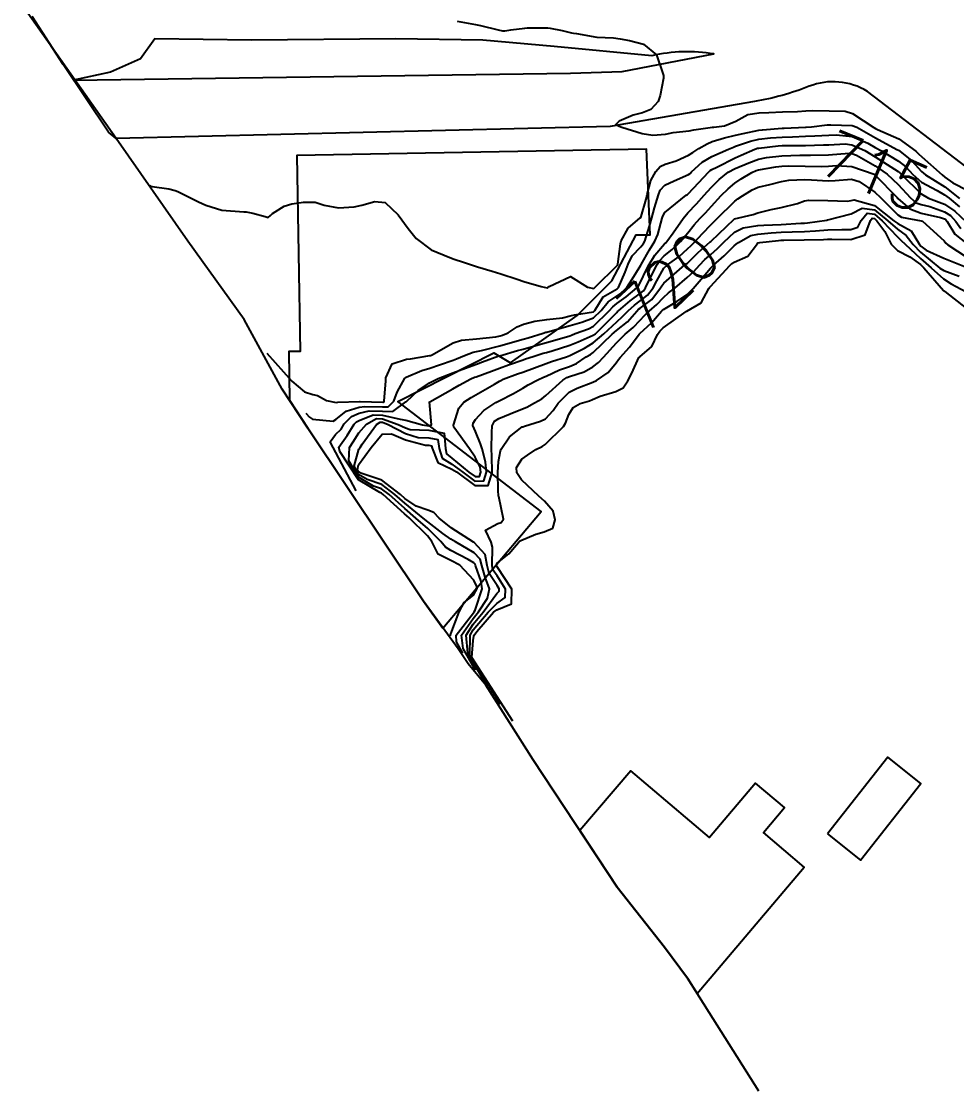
# Model space of a CAD drawing. Header units: metres. Extents: x 307586 to 320046, y 7427249 to 7434250.
# Drawn here: x 308063.7 to 308144, y 7433442.1 to 7433533.9 of the extents above; entities that cross this region are included whole.
import ezdxf
from ezdxf.enums import TextEntityAlignment as Align

# ---------------------------------------------------------------- set-up
doc = ezdxf.new("R2010")
doc.units = ezdxf.units.M
doc.header["$MEASUREMENT"] = 0
for name, color, linetype in [('Area', 45, 'Continuous'), ('Cotas', 45, 'Continuous'), ('Curvas de Nivel 1m', 11, 'Continuous'), ('Curvas de Nivel 5m', 15, 'Continuous'), ('Edificações', 30, 'Continuous'), ('Vias Primárias', 230, 'Continuous')]:
    doc.layers.add(name, color=color, linetype=linetype)
doc.styles.add('Style-STANDARD', font='STANDARD.shx')

msp = doc.modelspace()

# ---------------------------------------------------------------- linework, layer by layer
at = {"layer": 'Area'}
msp.add_polyline3d([(308127.01, 7433442.066, 723.672), (308120.886, 7433451.79, 723.822), (308118.91, 7433454.425, 723.582), (308114.863, 7433459.583, 723.692), (308107.664, 7433470.528, 723.771), (308103.595, 7433476.937, 723.462), (308102.081, 7433478.755, 723.422), (308101.208, 7433480.047, 723.442), (308098.242, 7433484.136, 717.292), (308088.329, 7433499, 717.591), (308086.129, 7433502.337, 717.551), (308082.848, 7433508.315, 714.671), (308078.019, 7433515.038, 714.082), (308071.867, 7433523.874, 713.462), (308071.23, 7433524.407, 713.472), (308067.328, 7433530.222, 713.401), (308064.68, 7433534.325, 719.672)], dxfattribs=at)
at = {"layer": 'Curvas de Nivel 1m', "flags": 128}
for points, elevation in [([(308101.133, 7433533.929), (308102.715, 7433533.638), (308103.128, 7433533.557), (308104.665, 7433533.197), (308105.036, 7433533.105), (308105.122, 7433533.097), (308105.21, 7433533.102), (308105.732, 7433533.184), (308106.953, 7433533.344), (308107.126, 7433533.351), (308108.917, 7433533.361), (308109.126, 7433533.341), (308110.156, 7433533.135), (308110.936, 7433532.938), (308111.121, 7433532.918), (308111.359, 7433532.879), (308113.117, 7433532.556), (308114.536, 7433532.497), (308115.116, 7433532.428), (308115.909, 7433532.268), (308117.112, 7433531.967), (308118.228, 7433531.039), (308118.848, 7433529.261), (308118.832, 7433529.032), (308118.547, 7433527.547), (308118.373, 7433527.037), (308117.75, 7433526.339), (308117.043, 7433526.07), (308116.237, 7433525.862), (308115.036, 7433525.345), (308114.747, 7433525.074), (308115.031, 7433524.911), (308115.272, 7433524.825), (308117.021, 7433524.286), (308117.918, 7433524.142), (308119.021, 7433524.246), (308119.658, 7433524.386), (308121.026, 7433524.535), (308121.429, 7433524.594), (308123.031, 7433524.825), (308123.17, 7433524.839), (308124.072, 7433524.964), (308125.037, 7433525.346), (308126.063, 7433525.919), (308127.044, 7433526.07), (308127.865, 7433526.102), (308129.045, 7433526.141), (308130.334, 7433526.178), (308131.047, 7433526.241), (308131.649, 7433526.272), (308133.047, 7433526.249), (308134.413, 7433526.206), (308135.045, 7433526.017), (308136.876, 7433524.812), (308137.031, 7433524.715), (308137.204, 7433524.635), (308139.019, 7433523.829), (308140.494, 7433522.768), (308140.76, 7433522.523), (308140.998, 7433522.3), (308142.759, 7433520.742), (308142.98, 7433520.556), (308143.655, 7433520.047), (308144.963, 7433519.387)], 713), ([(308074.753, 7433519.85), (308074.842, 7433519.779), (308074.956, 7433519.744), (308076.393, 7433519.536), (308076.952, 7433519.41), (308077.158, 7433519.321), (308078.942, 7433518.416), (308079.568, 7433518.13), (308080.935, 7433517.702), (308082.823, 7433517.572), (308082.934, 7433517.567), (308083.031, 7433517.556), (308083.6, 7433517.45), (308084.649, 7433517.153), (308084.93, 7433517.094), (308085.105, 7433517.255), (308085.278, 7433517.427), (308086.3, 7433518.056), (308086.941, 7433518.264), (308087.937, 7433518.406), (308088.943, 7433518.401), (308089.714, 7433518.151), (308090.938, 7433517.897), (308092.303, 7433517.983), (308092.941, 7433518.128), (308094.078, 7433518.457), (308094.943, 7433518.354), (308096.076, 7433517.299), (308096.921, 7433516.148), (308097.614, 7433515.283), (308098.899, 7433514.317), (308100.498, 7433513.637), (308100.887, 7433513.509), (308101.686, 7433513.232), (308102.879, 7433512.838), (308104.14, 7433512.465), (308104.873, 7433512.242), (308106.269, 7433511.776), (308106.867, 7433511.587), (308108.354, 7433511.155), (308108.862, 7433511.056), (308108.927, 7433511.084), (308109.021, 7433511.148), (308110.872, 7433512.011), (308112.31, 7433511.106), (308112.861, 7433510.994), (308112.921, 7433511.04), (308112.982, 7433511.098), (308114.882, 7433513.002), (308114.909, 7433513.044), (308114.914, 7433513.07), (308115.153, 7433514.824), (308115.212, 7433515.067), (308115.818, 7433516.167), (308116.847, 7433517.051), (308116.9, 7433517.084), (308116.934, 7433517.164), (308117.342, 7433518.654), (308117.424, 7433519.045), (308117.756, 7433520.258), (308118.176, 7433521.038), (308118.551, 7433521.471), (308118.989, 7433521.665), (308119.919, 7433521.943), (308120.997, 7433522.435), (308121.347, 7433522.649), (308121.865, 7433522.991), (308122.575, 7433523.418), (308123.012, 7433523.597), (308124.061, 7433523.921), (308125.021, 7433524.149), (308125.67, 7433524.296), (308127.028, 7433524.577), (308127.338, 7433524.617), (308129.03, 7433524.746), (308129.184, 7433524.755), (308131.032, 7433524.831), (308131.078, 7433524.833), (308131.548, 7433524.875), (308132.871, 7433525.025), (308133.035, 7433525.03), (308133.206, 7433525.029), (308135.034, 7433524.969), (308135.413, 7433524.826), (308137.02, 7433523.917), (308138.865, 7433522.931), (308139.004, 7433522.859), (308139.109, 7433522.788), (308140.156, 7433521.934), (308140.986, 7433521.033), (308141.317, 7433520.757), (308142.967, 7433519.708), (308144.243, 7433518.721)], 714), ([(308088.143, 7433500.27), (308088.45, 7433499.931), (308088.719, 7433499.769), (308090.497, 7433499.582), (308090.718, 7433499.727), (308091.614, 7433500.466), (308092.735, 7433500.8), (308093.214, 7433500.855), (308094.736, 7433500.822), (308095.207, 7433500.834), (308095.701, 7433501.3), (308095.975, 7433502.074), (308096.655, 7433503.291), (308096.706, 7433503.348), (308096.764, 7433503.387), (308098.101, 7433503.949), (308098.776, 7433504.159), (308099.615, 7433504.422), (308100.787, 7433504.846), (308101.072, 7433504.954), (308101.76, 7433505.23), (308102.494, 7433505.525), (308102.797, 7433505.581), (308103.232, 7433505.648), (308104.802, 7433506.072), (308105.669, 7433506.317), (308106.808, 7433506.641), (308107.217, 7433506.758), (308108.523, 7433507.153), (308108.742, 7433507.222), (308108.814, 7433507.238), (308108.919, 7433507.253), (308110.82, 7433507.822), (308111.83, 7433508.102), (308112.827, 7433508.475), (308113.495, 7433509.09), (308114.076, 7433509.85), (308114.852, 7433510.364), (308115.286, 7433510.637), (308115.697, 7433511.062), (308116.144, 7433511.783), (308116.882, 7433512.995), (308116.902, 7433513.031), (308116.912, 7433513.05), (308117.628, 7433514.317), (308118.087, 7433515.038), (308118.346, 7433515.608), (308118.732, 7433517.032), (308118.779, 7433517.188), (308118.938, 7433517.503), (308120.786, 7433519.003), (308120.897, 7433519.058), (308120.954, 7433519.104), (308121.871, 7433520.089), (308122.7, 7433520.983), (308122.849, 7433521.116), (308122.985, 7433521.196), (308123.423, 7433521.409), (308124.996, 7433522.214), (308125.5, 7433522.443), (308126.666, 7433522.933), (308126.909, 7433523.027), (308127.005, 7433523.047), (308128.69, 7433523.231), (308129.008, 7433523.252), (308130.626, 7433523.268), (308131.009, 7433523.272), (308132.566, 7433523.308), (308133.01, 7433523.33), (308134.431, 7433523.419), (308135.01, 7433523.328), (308136.109, 7433522.819), (308136.998, 7433522.291), (308138.347, 7433521.439), (308138.985, 7433521.037), (308139.126, 7433520.929), (308139.263, 7433520.786), (308140.958, 7433519.105), (308141.582, 7433518.754), (308142.948, 7433518.213), (308143.835, 7433517.62), (308144.813, 7433516.712)], 716), ([(308092.463, 7433493.62), (308090.251, 7433497.813), (308090.704, 7433498.451), (308091.168, 7433498.895), (308091.452, 7433499.353), (308092.07, 7433499.999), (308092.727, 7433500.27), (308093.583, 7433500.474), (308094.73, 7433500.451), (308095.605, 7433500.426), (308096.742, 7433501.246), (308096.759, 7433501.273), (308096.781, 7433501.29), (308097.799, 7433502.233), (308098.759, 7433502.878), (308099.517, 7433503.259), (308100.398, 7433503.616), (308100.771, 7433503.757), (308101.85, 7433504.156), (308102.782, 7433504.498), (308103.307, 7433504.69), (308104.71, 7433505.191), (308104.793, 7433505.216), (308106.321, 7433505.651), (308106.799, 7433505.785), (308107.87, 7433506.092), (308108.805, 7433506.357), (308110.528, 7433506.842), (308110.811, 7433506.933), (308110.944, 7433506.986), (308111.263, 7433507.116), (308112.4, 7433507.521), (308112.82, 7433507.761), (308114.18, 7433509.08), (308114.489, 7433509.424), (308114.842, 7433509.697), (308115.64, 7433510.273), (308116.563, 7433511.053), (308116.702, 7433511.214), (308116.868, 7433511.54), (308117.359, 7433512.565), (308117.596, 7433513.043), (308118.09, 7433513.843), (308118.91, 7433514.809), (308119.026, 7433514.914), (308119.137, 7433515.027), (308119.677, 7433515.775), (308120.526, 7433517.006), (308120.938, 7433517.477), (308121.673, 7433518.265), (308122.32, 7433518.986), (308122.623, 7433519.318), (308122.963, 7433519.681), (308123.615, 7433520.329), (308124.385, 7433520.959), (308124.986, 7433521.291), (308126.148, 7433521.782), (308126.994, 7433522.085), (308127.677, 7433522.242), (308128.998, 7433522.38), (308130.542, 7433522.431), (308130.998, 7433522.425), (308131.451, 7433522.423), (308132.999, 7433522.47), (308134.764, 7433522.597), (308135, 7433522.582), (308135.404, 7433522.421), (308136.99, 7433521.52), (308138.02, 7433520.8), (308138.97, 7433519.924), (308140.027, 7433518.774), (308140.528, 7433518.345), (308140.947, 7433518.188), (308141.681, 7433518.017), (308142.941, 7433517.579), (308143.455, 7433517.249), (308143.919, 7433516.725), (308144.35, 7433516.142)], 717), ([(308100.563, 7433481.15), (308100.532, 7433481.21), (308100.532, 7433481.24), (308100.588, 7433481.324), (308101.296, 7433483.232), (308101.722, 7433484.041), (308102.544, 7433484.657), (308102.84, 7433485.216), (308102.804, 7433485.465), (308102.56, 7433485.946), (308101.365, 7433487.232), (308100.577, 7433487.624), (308099.517, 7433488.191), (308098.956, 7433489.265), (308098.6, 7433489.757), (308097.007, 7433491.286), (308096.626, 7433491.637), (308094.781, 7433493.309), (308094.644, 7433493.411), (308094.495, 7433493.463), (308092.661, 7433494.556), (308091.065, 7433496.98), (308090.994, 7433497.357), (308091.687, 7433498.367), (308092.306, 7433499.344), (308092.507, 7433499.551), (308092.718, 7433499.663), (308093.918, 7433500.129), (308094.725, 7433500.111), (308096.25, 7433499.765), (308096.719, 7433499.684), (308098.149, 7433499.276), (308098.712, 7433499.2), (308098.919, 7433499.267), (308098.771, 7433501.241), (308098.785, 7433501.269), (308100.754, 7433502.367), (308101.309, 7433502.683), (308102.308, 7433503.225), (308102.624, 7433503.362), (308102.766, 7433503.414), (308104.076, 7433503.898), (308104.777, 7433504.154), (308105.537, 7433504.427), (308106.788, 7433504.872), (308107.01, 7433504.948), (308107.648, 7433505.161), (308108.525, 7433505.423), (308108.796, 7433505.5), (308109.297, 7433505.641), (308110.803, 7433506.125), (308111.511, 7433506.408), (308112.812, 7433506.972), (308112.989, 7433507.097), (308114.831, 7433508.927), (308114.905, 7433508.997), (308114.984, 7433509.068), (308115.99, 7433509.914), (308116.856, 7433510.571), (308117.117, 7433510.789), (308117.303, 7433511.046), (308117.812, 7433512.102), (308118.293, 7433513.036), (308118.522, 7433513.4), (308118.894, 7433513.793), (308119.585, 7433514.338), (308120.292, 7433515.009), (308120.921, 7433515.772), (308121.475, 7433516.447), (308121.967, 7433516.99), (308122.428, 7433517.495), (308122.944, 7433518.064), (308123.793, 7433518.967), (308124.373, 7433519.547), (308124.969, 7433520.041), (308125.515, 7433520.405), (308126.423, 7433520.936), (308126.803, 7433521.113), (308126.985, 7433521.166), (308128.468, 7433521.435), (308128.989, 7433521.493), (308129.601, 7433521.512), (308130.989, 7433521.499), (308132.384, 7433521.471), (308132.989, 7433521.482), (308133.673, 7433521.533), (308134.989, 7433521.447), (308136.903, 7433520.811), (308136.982, 7433520.753), (308138.895, 7433518.791), (308138.952, 7433518.725), (308139.987, 7433517.818), (308140.94, 7433517.466), (308142.599, 7433517.081), (308142.935, 7433516.966), (308143.074, 7433516.877), (308143.179, 7433516.736), (308143.834, 7433515.638), (308144.914, 7433514.799)], 718), ([(308101.633, 7433479.69), (308101.09, 7433480.638), (308101.041, 7433481.235), (308102.522, 7433483.139), (308102.585, 7433483.219), (308102.678, 7433483.37), (308103.29, 7433485.209), (308103.191, 7433485.843), (308102.711, 7433487.218), (308102.675, 7433487.319), (308102.575, 7433487.428), (308102.087, 7433487.716), (308100.585, 7433488.494), (308100.131, 7433488.789), (308099.731, 7433489.253), (308098.61, 7433490.382), (308097.585, 7433491.28), (308096.631, 7433492.101), (308095.291, 7433493.304), (308094.65, 7433493.786), (308093.946, 7433494.028), (308092.665, 7433494.788), (308091.845, 7433496.185), (308091.893, 7433497.348), (308092.217, 7433497.825), (308092.705, 7433498.582), (308093.353, 7433499.33), (308094.225, 7433499.813), (308094.72, 7433499.808), (308096.085, 7433499.296), (308096.71, 7433499.011), (308097.108, 7433498.887), (308098.708, 7433498.815), (308100.025, 7433498.569), (308100.123, 7433497.249), (308100.228, 7433496.787), (308100.685, 7433496.433), (308102.141, 7433495.225), (308102.667, 7433494.839), (308103.037, 7433494.845), (308103.16, 7433495.213), (308103.104, 7433495.64), (308102.686, 7433496.512), (308102.179, 7433497.225), (308100.857, 7433499.093), (308100.809, 7433499.239), (308101.264, 7433500.706), (308101.706, 7433501.23), (308102.342, 7433501.629), (308102.749, 7433501.865), (308104.343, 7433502.781), (308104.761, 7433503.021), (308104.871, 7433503.08), (308105.091, 7433503.187), (308106.297, 7433503.647), (308106.773, 7433503.815), (308107.776, 7433504.162), (308108.784, 7433504.544), (308109.219, 7433504.711), (308110.528, 7433505.124), (308110.794, 7433505.226), (308112.053, 7433505.854), (308112.805, 7433506.307), (308113.715, 7433507.086), (308114.823, 7433508.115), (308115.326, 7433508.567), (308115.808, 7433509.06), (308116.338, 7433509.557), (308116.846, 7433509.923), (308117.477, 7433510.42), (308117.939, 7433511.039), (308118.255, 7433511.65), (308118.88, 7433512.722), (308119.175, 7433513.026), (308120.169, 7433513.736), (308120.904, 7433514.377), (308121.225, 7433514.68), (308121.535, 7433514.994), (308122.192, 7433515.715), (308122.928, 7433516.491), (308123.405, 7433516.973), (308124.948, 7433518.478), (308125.211, 7433518.686), (308125.611, 7433518.943), (308126.435, 7433519.461), (308126.964, 7433519.685), (308127.966, 7433519.922), (308128.972, 7433520.182), (308129.579, 7433520.296), (308130.975, 7433520.338), (308131.524, 7433520.325), (308132.974, 7433520.242), (308133.57, 7433520.255), (308134.976, 7433520.377), (308135.634, 7433520.162), (308136.959, 7433519.246), (308137.466, 7433518.805), (308138.938, 7433517.299), (308139.273, 7433517.122), (308140.933, 7433516.798), (308141.064, 7433516.759), (308142.916, 7433515.072), (308143.064, 7433514.887), (308143.243, 7433514.735), (308144.897, 7433513.657)], 719), ([(308103.773, 7433476.77), (308102.039, 7433479.665), (308101.905, 7433481.226), (308102.512, 7433482.161), (308103.353, 7433483.208), (308104.547, 7433484.789), (308104.731, 7433485.007), (308104.738, 7433485.188), (308104.556, 7433485.484), (308103.887, 7433486.521), (308103.708, 7433487.203), (308103.525, 7433488.149), (308102.593, 7433489.191), (308102.545, 7433489.22), (308100.611, 7433490.427), (308099.586, 7433491.256), (308099.131, 7433491.765), (308098.63, 7433491.946), (308097.627, 7433492.286), (308096.64, 7433492.962), (308096.271, 7433493.294), (308094.661, 7433494.535), (308092.877, 7433495.129), (308092.672, 7433495.248), (308092.569, 7433495.446), (308092.678, 7433495.845), (308093.764, 7433497.324), (308094.705, 7433498.478), (308095.512, 7433498.495), (308096.7, 7433497.992), (308098.431, 7433497.537), (308098.696, 7433497.533), (308098.92, 7433497.491), (308098.981, 7433497.266), (308099.468, 7433496.045), (308100.675, 7433495.478), (308101.077, 7433495.236), (308102.655, 7433494.058), (308103.78, 7433494.079), (308104.15, 7433495.198), (308104.116, 7433496.627), (308104.093, 7433497.199), (308104.121, 7433498.612), (308104.136, 7433499.199), (308104.328, 7433499.587), (308104.723, 7433499.835), (308105.68, 7433500.229), (308106.735, 7433500.651), (308107.101, 7433500.803), (308107.779, 7433501.16), (308108.388, 7433501.512), (308108.749, 7433501.788), (308110.203, 7433503.128), (308110.548, 7433503.342), (308110.767, 7433503.419), (308112.043, 7433503.839), (308112.78, 7433504.25), (308113.248, 7433504.631), (308113.679, 7433505.087), (308114.805, 7433506.309), (308115.172, 7433506.703), (308115.562, 7433507.063), (308116.236, 7433507.639), (308116.825, 7433508.264), (308117.194, 7433508.681), (308117.612, 7433509.042), (308118.27, 7433509.607), (308118.85, 7433510.202), (308119.28, 7433510.6), (308119.807, 7433511.016), (308120.872, 7433511.919), (308121.429, 7433512.443), (308121.918, 7433512.99), (308122.396, 7433513.479), (308122.897, 7433513.909), (308123.467, 7433514.409), (308124.014, 7433514.963), (308124.921, 7433515.808), (308125.681, 7433516.186), (308126.927, 7433516.381), (308127.44, 7433516.412), (308128.929, 7433516.487), (308130.631, 7433516.586), (308130.93, 7433516.596), (308131.193, 7433516.614), (308132.842, 7433516.861), (308132.917, 7433516.876), (308132.933, 7433516.878), (308132.952, 7433516.878), (308134.939, 7433517.394), (308135.886, 7433517.878), (308136.942, 7433517.73), (308138.094, 7433516.798), (308138.926, 7433516.071), (308139.67, 7433515.528), (308140.273, 7433514.77), (308140.903, 7433514.095), (308142.546, 7433512.743), (308142.881, 7433512.521), (308144.196, 7433512.041)], 721), ([(308104.843, 7433475.3), (308102.219, 7433479.48), (308102.244, 7433481.223), (308102.508, 7433481.68), (308103.78, 7433483.201), (308104.534, 7433483.94), (308105.258, 7433484.467), (308105.285, 7433485.183), (308104.564, 7433486.303), (308104.208, 7433486.835), (308104.134, 7433487.197), (308104.162, 7433488.77), (308104.058, 7433489.198), (308103.563, 7433490.251), (308104.617, 7433490.797), (308104.902, 7433490.904), (308105.115, 7433491.185), (308104.716, 7433493.115), (308104.69, 7433493.19), (308104.65, 7433493.633), (308104.631, 7433495.191), (308104.682, 7433496.141), (308104.843, 7433497.037), (308104.9, 7433497.188), (308105.629, 7433498.255), (308106.712, 7433499.097), (308106.763, 7433499.119), (308106.913, 7433499.168), (308108.29, 7433499.584), (308108.723, 7433499.809), (308109.369, 7433500.505), (308109.805, 7433501.134), (308110.753, 7433502.082), (308111.431, 7433502.439), (308112.761, 7433502.942), (308113.09, 7433503.095), (308114.077, 7433503.777), (308114.786, 7433504.599), (308114.977, 7433504.881), (308115.13, 7433505.067), (308115.916, 7433505.945), (308116.749, 7433507.051), (308116.78, 7433507.083), (308116.814, 7433507.114), (308117.819, 7433508.044), (308118.674, 7433509.032), (308118.752, 7433509.113), (308118.835, 7433509.18), (308119.991, 7433509.868), (308120.855, 7433510.481), (308121.134, 7433510.722), (308121.377, 7433510.995), (308122.077, 7433511.782), (308122.88, 7433512.726), (308123.132, 7433512.976), (308124.055, 7433513.803), (308124.908, 7433514.654), (308125.062, 7433514.797), (308125.263, 7433514.947), (308126.331, 7433515.524), (308126.92, 7433515.657), (308128.082, 7433515.757), (308128.922, 7433515.811), (308129.883, 7433515.856), (308130.923, 7433515.885), (308131.869, 7433515.925), (308132.924, 7433516.01), (308134.138, 7433516.055), (308134.925, 7433516.048), (308135.507, 7433516.244), (308135.808, 7433516.821), (308136.313, 7433517.443), (308136.938, 7433517.361), (308137.613, 7433516.803), (308138.919, 7433515.408), (308139.237, 7433515.107), (308139.564, 7433514.78), (308140.895, 7433513.571), (308141.815, 7433512.751), (308142.874, 7433511.801), (308143.525, 7433511.385), (308144.802, 7433510.711)], 722), ([(308105.913, 7433473.84), (308102.399, 7433479.296), (308102.496, 7433480.773), (308102.574, 7433481.146), (308102.592, 7433481.219), (308102.835, 7433481.544), (308104.244, 7433483.194), (308104.526, 7433483.402), (308105.787, 7433483.925), (308105.829, 7433485.177), (308104.572, 7433487.089), (308104.531, 7433487.149), (308104.521, 7433487.191), (308104.575, 7433487.407), (308105.556, 7433488.208), (308106.387, 7433489.172), (308106.487, 7433489.279), (308106.595, 7433489.338), (308107.875, 7433489.886), (308108.607, 7433490.081), (308109.33, 7433490.421), (308109.531, 7433491.136), (308109.361, 7433491.869), (308108.639, 7433492.714), (308108.146, 7433493.155), (308106.664, 7433494.545), (308106.241, 7433495.174), (308106.234, 7433495.617), (308106.684, 7433496.322), (308107.167, 7433496.686), (308107.875, 7433497.158), (308108.435, 7433497.413), (308108.697, 7433497.584), (308110.245, 7433499.127), (308110.428, 7433499.414), (308110.728, 7433500.157), (308111.089, 7433500.765), (308111.698, 7433501.11), (308112.498, 7433501.349), (308112.746, 7433501.444), (308113.393, 7433501.734), (308114.754, 7433502.134), (308115.368, 7433502.453), (308115.774, 7433503.06), (308116.116, 7433503.713), (308116.725, 7433505.051), (308116.751, 7433505.092), (308116.794, 7433505.131), (308117.847, 7433505.995), (308118.333, 7433507.035), (308118.52, 7433507.329), (308118.819, 7433507.605), (308120.774, 7433509.001), (308120.807, 7433509.026), (308120.833, 7433509.036), (308122.071, 7433509.761), (308122.727, 7433510.981), (308122.779, 7433511.066), (308122.865, 7433511.16), (308124.534, 7433512.955), (308124.707, 7433513.131), (308124.887, 7433513.245), (308126.063, 7433513.771), (308126.912, 7433514.843), (308126.945, 7433514.897), (308127.097, 7433514.928), (308128.71, 7433515.117), (308128.915, 7433515.135), (308129.151, 7433515.142), (308130.916, 7433515.175), (308132.58, 7433515.2), (308132.916, 7433515.216), (308133.289, 7433515.227), (308134.917, 7433515.195), (308136.134, 7433515.605), (308136.59, 7433516.813), (308136.728, 7433517.019), (308136.935, 7433516.993), (308137.152, 7433516.808), (308137.843, 7433515.882), (308138.381, 7433514.795), (308138.905, 7433514.242), (308139.961, 7433513.71), (308140.887, 7433513.038), (308141.181, 7433512.757), (308142.864, 7433510.822), (308142.907, 7433510.783), (308142.987, 7433510.738), (308144.841, 7433509.272)], 723)]:
    msp.add_lwpolyline(points, dxfattribs=dict(at, elevation=elevation))
at = {"layer": 'Curvas de Nivel 5m', "flags": 128}
for points, elevation in [([(308084.793, 7433505.43), (308086.951, 7433503.022), (308088.042, 7433502.105), (308088.748, 7433501.883), (308089.149, 7433501.786), (308089.931, 7433501.372), (308090.741, 7433501.212), (308090.882, 7433501.217), (308092.742, 7433501.276), (308092.806, 7433501.275), (308094.742, 7433501.233), (308094.811, 7433501.24), (308094.869, 7433501.309), (308095, 7433503.068), (308095.024, 7433503.307), (308095.562, 7433504.521), (308096.787, 7433504.917), (308097.118, 7433504.956), (308098.792, 7433505.22), (308098.833, 7433505.229), (308098.92, 7433505.268), (308100.804, 7433506.328), (308101.493, 7433506.546), (308102.807, 7433506.67), (308104.463, 7433506.848), (308104.81, 7433506.925), (308105.014, 7433506.984), (308105.501, 7433507.183), (308106.291, 7433507.703), (308106.82, 7433507.918), (308107.807, 7433508.176), (308108.825, 7433508.311), (308110.174, 7433508.478), (308110.828, 7433508.647), (308111.213, 7433508.733), (308112.832, 7433508.996), (308112.952, 7433509.098), (308113.663, 7433510.276), (308114.861, 7433510.961), (308114.931, 7433511.001), (308114.988, 7433511.069), (308115.548, 7433512.391), (308115.81, 7433513.061), (308116.154, 7433513.797), (308116.906, 7433514.574), (308117.12, 7433514.837), (308117.229, 7433515.047), (308117.636, 7433516.332), (308117.824, 7433517.041), (308118.07, 7433517.911), (308118.395, 7433519.036), (308118.555, 7433519.438), (308118.965, 7433519.857), (308119.749, 7433520.24), (308120.979, 7433520.766), (308121.112, 7433520.867), (308121.232, 7433520.998), (308122.15, 7433521.83), (308122.996, 7433522.327), (308124.409, 7433522.959), (308124.831, 7433523.127), (308125.007, 7433523.192), (308126.307, 7433523.644), (308127.016, 7433523.806), (308128.017, 7433523.921), (308129.019, 7433523.99), (308129.897, 7433524.019), (308131.02, 7433524.05), (308131.813, 7433524.08), (308133.022, 7433524.153), (308133.687, 7433524.186), (308135.021, 7433524.024), (308136.376, 7433523.452), (308137.007, 7433523.103), (308137.537, 7433522.805), (308138.994, 7433521.929), (308139.634, 7433521.425), (308140.242, 7433520.771), (308140.973, 7433520.113), (308142.322, 7433519.387), (308142.957, 7433519.031), (308143.357, 7433518.734), (308144.227, 7433518.002)], 715), ([(308102.703, 7433478.23), (308101.646, 7433480.068), (308101.5, 7433481.23), (308102.517, 7433482.644), (308102.962, 7433483.213), (308103.728, 7433484.389), (308103.911, 7433485.2), (308103.55, 7433486.192), (308103.241, 7433487.21), (308103.1, 7433487.734), (308102.584, 7433488.297), (308100.996, 7433489.236), (308100.596, 7433489.479), (308099.9, 7433489.954), (308098.618, 7433490.952), (308098.218, 7433491.274), (308096.635, 7433492.544), (308095.784, 7433493.299), (308094.656, 7433494.163), (308093.407, 7433494.583), (308092.668, 7433495.018), (308092.302, 7433495.719), (308092.691, 7433497.186), (308092.799, 7433497.338), (308092.984, 7433497.624), (308094.199, 7433499.318), (308094.515, 7433499.514), (308094.716, 7433499.511), (308095.213, 7433499.305), (308096.705, 7433498.526), (308097.775, 7433498.207), (308098.702, 7433498.173), (308099.473, 7433498.031), (308099.597, 7433497.256), (308099.849, 7433496.417), (308100.679, 7433495.896), (308101.606, 7433495.231), (308102.661, 7433494.446), (308103.408, 7433494.463), (308103.653, 7433495.205), (308103.573, 7433496.098), (308103.271, 7433497.211), (308103.139, 7433497.655), (308102.708, 7433498.709), (308102.483, 7433499.222), (308102.506, 7433499.432), (308102.721, 7433499.738), (308103.436, 7433500.506), (308104.444, 7433501.194), (308104.744, 7433501.343), (308105.959, 7433501.97), (308106.755, 7433502.427), (308107.214, 7433502.71), (308108.043, 7433503.157), (308108.553, 7433503.366), (308108.768, 7433503.457), (308109.908, 7433504.001), (308110.781, 7433504.3), (308111.365, 7433504.534), (308112.216, 7433505.106), (308112.573, 7433505.324), (308112.797, 7433505.482), (308114.441, 7433507.076), (308114.816, 7433507.391), (308115.749, 7433508.135), (308116.543, 7433509.053), (308116.687, 7433509.2), (308116.837, 7433509.303), (308117.837, 7433510.051), (308118.594, 7433511.033), (308118.689, 7433511.207), (308118.867, 7433511.457), (308120.682, 7433513.003), (308120.795, 7433513.09), (308120.885, 7433513.171), (308121.822, 7433514.068), (308122.855, 7433514.981), (308122.885, 7433515.008), (308122.914, 7433515.039), (308124.903, 7433516.95), (308124.933, 7433516.969), (308126.522, 7433517.349), (308126.938, 7433517.485), (308128.088, 7433517.772), (308128.943, 7433517.926), (308130.348, 7433518.29), (308130.949, 7433518.499), (308131.269, 7433518.558), (308132.95, 7433518.552), (308134.583, 7433518.47), (308134.95, 7433518.551), (308135.19, 7433518.588), (308136.946, 7433518.098), (308138.604, 7433516.793), (308138.931, 7433516.562), (308140.102, 7433515.95), (308140.798, 7433514.762), (308140.911, 7433514.615), (308141.378, 7433514.283), (308142.896, 7433513.581), (308144.75, 7433512.847)], 720)]:
    msp.add_lwpolyline(points, dxfattribs=dict(at, elevation=elevation))
at = {"layer": 'Edificações'}
for points, elevation in [([(308099.916, 7433481.829), (308108.354, 7433491.837), (308096.047, 7433501.282), (308104.284, 7433505.476), (308105.712, 7433504.598), (308111.426, 7433508.661), (308114.399, 7433511.635), (308116.486, 7433515.588), (308117.695, 7433515.588), (308117.366, 7433522.947), (308087.369, 7433522.398), (308087.676, 7433505.585), (308086.699, 7433505.567), (308086.746, 7433501.401), (308088.329, 7433499), (308098.242, 7433484.136)], 720.761), ([(308121.723, 7433450.461), (308130.91, 7433461.318), (308127.416, 7433464.275), (308129.227, 7433466.415), (308126.728, 7433468.529), (308122.773, 7433463.856), (308116.027, 7433469.565), (308111.65, 7433464.467), (308114.863, 7433459.583), (308118.91, 7433454.425), (308120.886, 7433451.79)], 723.801)]:
    msp.add_lwpolyline(points, close=True, dxfattribs=dict(at, elevation=elevation))
msp.add_lwpolyline([(308132.902, 7433464.164), (308135.743, 7433461.918), (308140.93, 7433468.482), (308138.074, 7433470.739)], close=True, dxfattribs=at)
at = {"layer": 'Vias Primárias'}
for points, elevation in [([(308175.509, 7433371.38), (308171.127, 7433377.75), (308178.165, 7433385.539), (308204.521, 7433417.238), (308222.211, 7433441.735, 0.282472), (308226.482, 7433449.651, 0.211769), (308221.91, 7433458.581), (308197.505, 7433478.324), (308163.699, 7433505.812), (308145.408, 7433520.974), (308136.334, 7433527.905, 0.235549), (308131.33, 7433528.342, -0.051457), (308126.638, 7433527.03), (308114.252, 7433524.906), (308071.867, 7433523.874), (308063.744, 7433535.404)], 713.462), ([(308068.226, 7433528.883), (308110.872, 7433529.47), (308115.296, 7433529.62), (308123.169, 7433531.118, 0.097908), (308117.845, 7433530.968), (308109.448, 7433531.754), (308103.337, 7433532.316), (308095.869, 7433532.43), (308083.49, 7433532.318), (308075.202, 7433532.43), (308073.965, 7433530.708), (308071.378, 7433529.547), (308068.226, 7433528.883)], 713.422)]:
    msp.add_lwpolyline(points, format="xyb", dxfattribs=dict(at, elevation=elevation))

# ---------------------------------------------------------------- texts
at = {"layer": 'Cotas', "style": 'Style-STANDARD'}
for s, rotation, p in [('715', 337.22471, (308137.058, 7433521.054, 715)), ('720', 43.19843, (308119.23, 7433511.542, 720))]:
    msp.add_text(s, height=4, rotation=rotation, dxfattribs=at).set_placement(p, align=Align.MIDDLE_CENTER)

doc.saveas('drawing.dxf')
